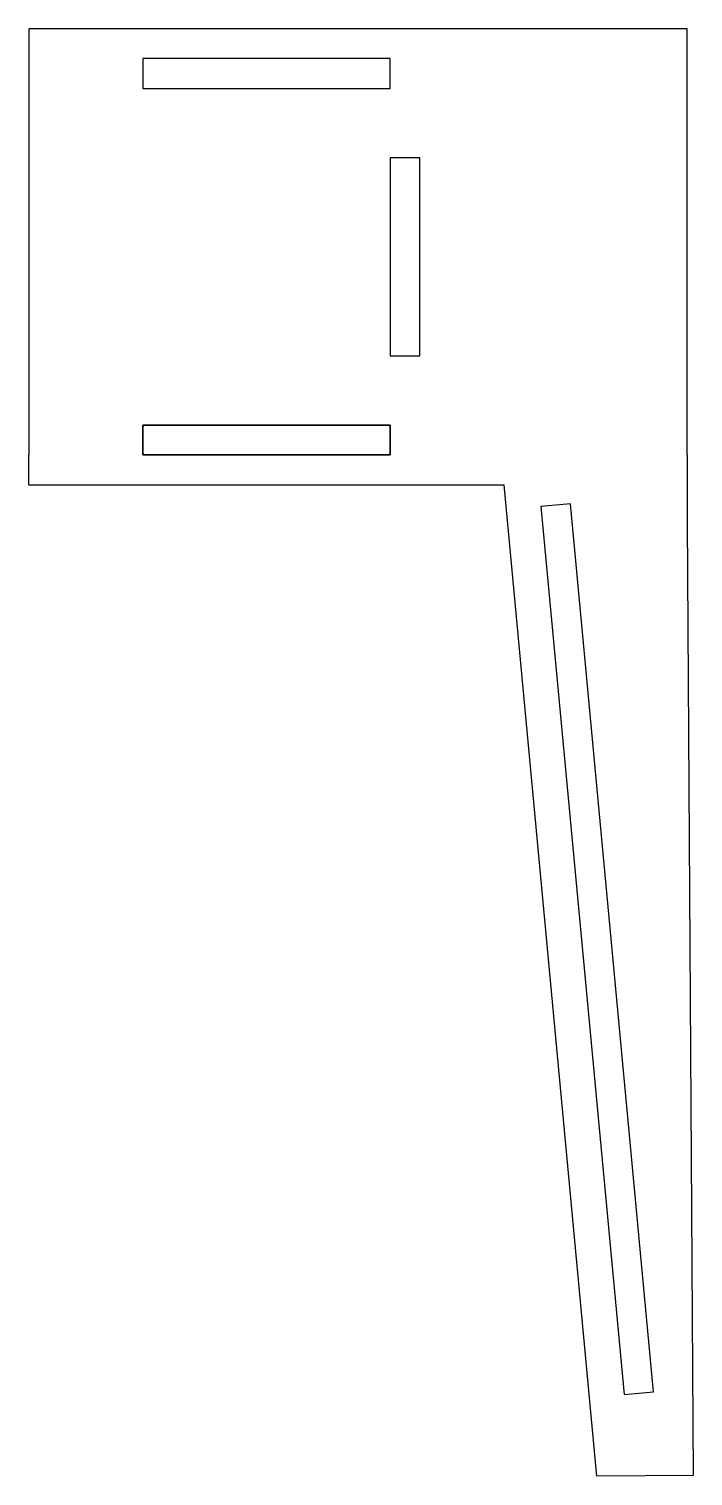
# Model space of a CAD drawing. Header units: millimetres. Extents: x -86 to -19, y -106 to 40.
import ezdxf

# ---------------------------------------------------------------- set-up
doc = ezdxf.new("R2010")
doc.units = ezdxf.units.MM
doc.layers.get('0').update_dxf_attribs({"linetype": 'CONTINUOUS'})

msp = doc.modelspace()

# ---------------------------------------------------------------- linework, layer by layer
for p, q in [((-20, 40), (-86.5, 40)), ((-86.5, 40), (-86.5, 37)), ((-20, 37), (-20, 40)), ((-86.5, 37), (-86.5, -3)), ((-20, -3), (-20, 37)), ((-47, 27), (-50, 27)), ((-50, 27), (-50, 7)), ((-47, 7), (-47, 27)), ((-50, 7), (-47, 7)), ((-50, 0), (-75, 0)), ((-75, 0), (-75, -3)), ((-50, -3), (-50, 0)), ((-86.5, -6), (-86.5, -3)), ((-75, -3), (-50, -3)), ((-20, -3), (-20, -9.7)), ((-86.5, -6), (-38.5, -6)), ((-29.14, -106.06), (-38.5, -6)), ((-20, -9.7), (-19.42, -106)), ((-19.42, -106), (-29.14, -106.06))]:
    msp.add_line(p, q)
for points in [[(-75, 34), (-50, 34), (-50, 37), (-75, 37)], [(-75, 0), (-50, 0), (-50, -3), (-75, -3)], [(-26.39, -97.82), (-23.4, -97.54), (-31.79, -7.93), (-34.78, -8.21)]]:
    msp.add_lwpolyline(points, close=True)

doc.saveas('drawing.dxf')
